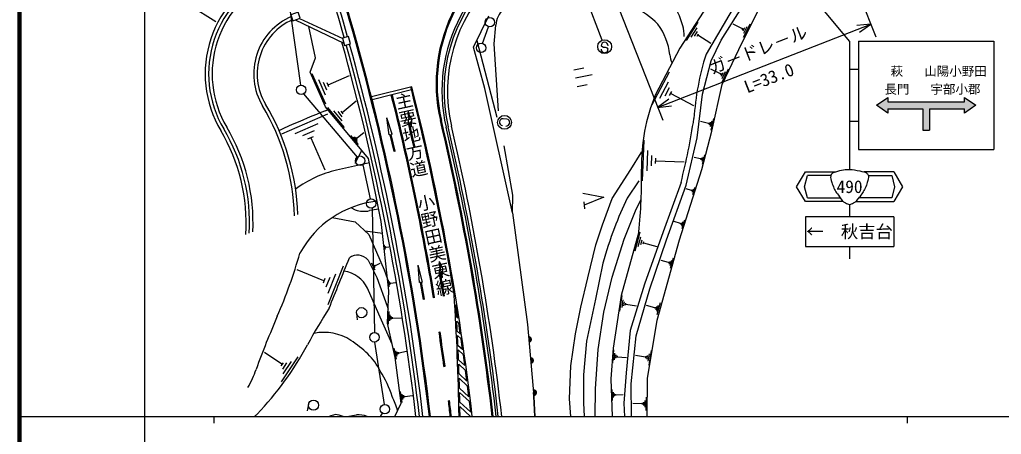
# Model space of a CAD drawing. Units: millimetres, scale not verified. Extents: x 40000 to 680000, y 20000 to 380000.
# Drawn here: x 40000 to 181596, y 202409 to 262201 of the extents above; entities that cross this region are included whole.
import ezdxf
from ezdxf.enums import TextEntityAlignment as Align

# ---------------------------------------------------------------- set-up
doc = ezdxf.new("R2010")
doc.units = ezdxf.units.MM
doc.header["$LTSCALE"] = 1000
for name, color, linetype, lineweight in [('M-BGD', 7, 'Continuous', 25), ('M-STR-STRC', 7, 'Continuous', 25), ('M-TTL', 2, 'Continuous', 140), ('M-TTL-BAND', 7, 'Continuous', 25)]:
    doc.layers.add(name, color=color, linetype=linetype, lineweight=lineweight)
doc.styles.add('@ＭＳ ゴシック', font='')
doc.styles.add('ＭＳ ゴシック', font='')
doc.styles.get('@ＭＳ ゴシック').set_extended_font_data('@MS Gothic')
doc.styles.get('ＭＳ ゴシック').set_extended_font_data('MS Gothic')

msp = doc.modelspace()

# ---------------------------------------------------------------- hatches: boundary and pattern name
at = {"layer": 'M-BGD'}
for points in [[(113353, 216589), (113447, 215610), (113449, 215610), (113470, 215613), (113490, 215616), (113510, 215620), (113529, 215625), (113549, 215631), (113568, 215637), (113587, 215645), (113606, 215653), (113624, 215662), (113642, 215671), (113659, 215682), (113676, 215693), (113693, 215705), (113709, 215717), (113724, 215730), (113739, 215744), (113754, 215758), (113768, 215773), (113781, 215789), (113793, 215805), (113805, 215821), (113816, 215838), (113827, 215856), (113836, 215873), (113845, 215892), (113854, 215910), (113861, 215929), (113868, 215948), (113874, 215968), (113879, 215988), (113883, 216007), (113886, 216028), (113889, 216048), (113891, 216068), (113891, 216088), (113891, 216109), (113891, 216129), (113889, 216149), (113887, 216169), (113883, 216189), (113879, 216209), (113874, 216229), (113868, 216248), (113862, 216268), (113855, 216287), (113846, 216305), (113838, 216324), (113828, 216341), (113818, 216359), (113806, 216376), (113795, 216393), (113782, 216409), (113769, 216424), (113755, 216439), (113741, 216454), (113726, 216467), (113711, 216481), (113695, 216493), (113678, 216505), (113661, 216516), (113644, 216527), (113626, 216536), (113608, 216545), (113589, 216553), (113570, 216561), (113551, 216567), (113531, 216573), (113512, 216578), (113492, 216583), (113472, 216586), (113452, 216589), (113431, 216590), (113411, 216591), (113391, 216591), (113370, 216590)], [(113737, 212568), (113740, 212568), (113760, 212570), (113780, 212574), (113800, 212578), (113820, 212583), (113839, 212589), (113859, 212595), (113878, 212602), (113896, 212611), (113915, 212619), (113932, 212629), (113950, 212639), (113967, 212651), (113984, 212662), (114000, 212675), (114015, 212688), (114030, 212702), (114045, 212716), (114058, 212731), (114072, 212746), (114084, 212762), (114096, 212779), (114107, 212796), (114118, 212813), (114127, 212831), (114136, 212849), (114144, 212868), (114152, 212887), (114158, 212906), (114164, 212926), (114169, 212945), (114174, 212965), (114177, 212985), (114180, 213005), (114181, 213026), (114182, 213046), (114182, 213066), (114181, 213087), (114180, 213107), (114177, 213127), (114174, 213147), (114170, 213167), (114165, 213187), (114159, 213206), (114153, 213225), (114145, 213244), (114137, 213263), (114128, 213281), (114119, 213299), (114108, 213317), (114097, 213334), (114085, 213350), (114073, 213366), (114060, 213382), (114046, 213397), (114032, 213411), (114017, 213425), (114001, 213438), (113985, 213451), (113969, 213463), (113952, 213474), (113934, 213484), (113917, 213494), (113898, 213503), (113880, 213511), (113861, 213519), (113842, 213525), (113822, 213531), (113802, 213536), (113783, 213540), (113763, 213544), (113742, 213546), (113722, 213548), (113702, 213549), (113681, 213549), (113661, 213548), (113644, 213547)], [(114125, 208913), (114104, 208912), (114097, 208912), (114170, 207931), (114183, 207932), (114203, 207935), (114223, 207938), (114243, 207942), (114263, 207947), (114282, 207953), (114302, 207959), (114321, 207967), (114339, 207975), (114358, 207984), (114375, 207993), (114393, 208004), (114410, 208015), (114427, 208027), (114443, 208039), (114458, 208052), (114473, 208066), (114488, 208080), (114501, 208095), (114515, 208111), (114527, 208127), (114539, 208143), (114550, 208160), (114561, 208178), (114570, 208195), (114579, 208214), (114587, 208232), (114595, 208251), (114601, 208270), (114607, 208290), (114612, 208310), (114617, 208329), (114620, 208350), (114623, 208370), (114624, 208390), (114625, 208410), (114625, 208431), (114624, 208451), (114623, 208471), (114620, 208491), (114617, 208511), (114613, 208531), (114608, 208551), (114602, 208570), (114596, 208590), (114588, 208609), (114580, 208627), (114571, 208646), (114562, 208663), (114551, 208681), (114540, 208698), (114528, 208715), (114516, 208731), (114503, 208746), (114489, 208761), (114475, 208776), (114460, 208789), (114444, 208803), (114428, 208815), (114412, 208827), (114395, 208838), (114377, 208849), (114360, 208858), (114341, 208867), (114323, 208875), (114304, 208883), (114285, 208889), (114265, 208895), (114245, 208900), (114226, 208905), (114206, 208908), (114185, 208911), (114165, 208912), (114145, 208913)]]:
    msp.add_hatch(color=256, dxfattribs=at).paths.add_polyline_path(points)
at = {"layer": 'M-STR-STRC'}
for points in [[(165225, 250988), (165225, 250338), (165225, 249363), (165225, 248713), (163600, 249850)], [(176275, 250338), (176275, 250988), (177900, 249850), (176275, 248713), (176275, 249363)], [(165225, 250338), (176275, 250338), (176275, 249363), (171238, 249363), (170263, 249363), (165225, 249363)], [(170263, 249363), (171238, 249363), (171238, 246275), (170263, 246275)]]:
    msp.add_hatch(color=256, dxfattribs=at).paths.add_polyline_path(points)

# ---------------------------------------------------------------- linework, layer by layer
at = {"layer": 'M-BGD'}
for p, q in [((153054, 286355), (163479, 259706)), ((122321, 274332), (132746, 247684)), ((78003, 270682), (80507, 252760)), ((64608, 264242), (68315, 261921)), ((79720, 262151), (86772, 258830)), ((80388, 262389), (86594, 259466)), ((105460, 258254), (107678, 262736)), ((106783, 258783), (107602, 261178)), ((132017, 249546), (162750, 261569)), ((136162, 259173), (137882, 261860)), ((136861, 259673), (137720, 261016)), ((144246, 260868), (142893, 261527)), ((144305, 260989), (144187, 260747)), ((144557, 261016), (144322, 260532)), ((145297, 261552), (144355, 259619)), ((144868, 261163), (144397, 260197)), ((162750, 261569), (160763, 261347)), ((161140, 260383), (162750, 261569)), ((105927, 259197), (108805, 248146)), ((137344, 259837), (137774, 260509)), ((137720, 259833), (137935, 260169)), ((137828, 260001), (139709, 258797)), ((107109, 252270), (105460, 258254)), ((119935, 254983), (121385, 255262)), ((141098, 254370), (139685, 255058)), ((142195, 255084), (141212, 253066)), ((84143, 250021), (82207, 254412)), ((84098, 251313), (83130, 253508)), ((84492, 252798), (87565, 254153)), ((122584, 254241), (120168, 253775)), ((131223, 249944), (133736, 254680)), ((141160, 254496), (141037, 254244)), ((141423, 254524), (141177, 254019)), ((141748, 254678), (141256, 253669)), ((84295, 252055), (83811, 253153)), ((84613, 252523), (84371, 253072)), ((96554, 252532), (90736, 251062)), ((96519, 252059), (90847, 250626)), ((111070, 234329), (107109, 252270)), ((120401, 252567), (121851, 252846)), ((132325, 250877), (133581, 253245)), ((133112, 251218), (133741, 252402)), ((80965, 251496), (88674, 242383)), ((133628, 250732), (132017, 249546)), ((133743, 251262), (134057, 251854)), ((133900, 251558), (137215, 249799)), ((86852, 246640), (84433, 249538)), ((86512, 248814), (88541, 250507)), ((132017, 249546), (134005, 249768)), ((77794, 245727), (84435, 248612)), ((86537, 247606), (85328, 249055)), ((86524, 248210), (85920, 248935)), ((86663, 248633), (86361, 248996)), ((93744, 245684), (92951, 248065)), ((93307, 245580), (92951, 248065)), ((93744, 245684), (92951, 248065)), ((93307, 245580), (92951, 248065)), ((96189, 248059), (96005, 248837)), ((96189, 248059), (96005, 248837)), ((110251, 247855), (109755, 247915)), ((140081, 247948), (139679, 246278)), ((79743, 245784), (83063, 247227)), ((96863, 243902), (96064, 247281)), ((97009, 243937), (96261, 247099)), ((96327, 247475), (96511, 246696)), ((96327, 247475), (96511, 246696)), ((139379, 247233), (138210, 247515)), ((139404, 247338), (139354, 247129)), ((139596, 247402), (139496, 246985)), ((139814, 247570), (139613, 246736)), ((80862, 245481), (82522, 246202)), ((81565, 244997), (82395, 245358)), ((81980, 245177), (84000, 240529)), ((88886, 244201), (87791, 245513)), ((88744, 244639), (88196, 245295)), ((88738, 244912), (88464, 245240)), ((88801, 245104), (88664, 245268)), ((88732, 245186), (89651, 245952)), ((93453, 245615), (93307, 245580)), ((93453, 245615), (93307, 245580)), ((94027, 243182), (93453, 245615)), ((94027, 243182), (93453, 245615)), ((93744, 245684), (93598, 245649)), ((93744, 245684), (93598, 245649)), ((94173, 243216), (93598, 245649)), ((94173, 243216), (93598, 245649)), ((97009, 243937), (96863, 243902)), ((129850, 238971), (130078, 244847)), ((88391, 241489), (89340, 243345)), ((94173, 243216), (94027, 243182)), ((94173, 243216), (94027, 243182)), ((130495, 240417), (130609, 243355)), ((131111, 241129), (131168, 242598)), ((131712, 241473), (131741, 242208)), ((138226, 242125), (137303, 242347)), ((138246, 242208), (138206, 242043)), ((138397, 242258), (138318, 241929)), ((138569, 242391), (138410, 241732)), ((138780, 242689), (138462, 241371)), ((90441, 241557), (85724, 240499)), ((89479, 241274), (90552, 236357)), ((131727, 241841), (135840, 241681)), ((129293, 238965), (127631, 236451)), ((137363, 238010), (137029, 236961)), ((136881, 237585), (136147, 237819)), ((136902, 237651), (136860, 237520)), ((137028, 237683), (136945, 237421)), ((137175, 237781), (137008, 237256)), ((87774, 235096), (88418, 234779)), ((121370, 235925), (121474, 234946)), ((90845, 235015), (91165, 217092)), ((111070, 234329), (113250, 218262)), ((135306, 232790), (134405, 233076)), ((135332, 232870), (135281, 232709)), ((135486, 232910), (135384, 232588)), ((135666, 233030), (135462, 232386)), ((135897, 233311), (135488, 232023)), ((92326, 231348), (89837, 231719)), ((128762, 228890), (129522, 231629)), ((129226, 229499), (129606, 230869)), ((92705, 229080), (92636, 229683)), ((92748, 229237), (92714, 229539)), ((92800, 229320), (92783, 229471)), ((92856, 229364), (92847, 229440)), ((92852, 229402), (93274, 229450)), ((129595, 229765), (129785, 230450)), ((129916, 229860), (130011, 230203)), ((129964, 230032), (131881, 229500)), ((86679, 226648), (84443, 221107)), ((91257, 226088), (90758, 227095)), ((91233, 226390), (90984, 226893)), ((91271, 226566), (91147, 226817)), ((91341, 226678), (91279, 226804)), ((91310, 226741), (92014, 227090)), ((98117, 224372), (97487, 226801)), ((97673, 224298), (97487, 226801)), ((98117, 224372), (97487, 226801)), ((97673, 224298), (97487, 226801)), ((100706, 226524), (100572, 227313)), ((100706, 226524), (100572, 227313)), ((133598, 227188), (132545, 227482)), ((133624, 227282), (133572, 227094)), ((133801, 227334), (133696, 226958)), ((134003, 227480), (133793, 226728)), ((134259, 227813), (133839, 226310)), ((83899, 224548), (80020, 226113)), ((85566, 225486), (84448, 222716)), ((101116, 222333), (100533, 225756)), ((101263, 222359), (100718, 225562)), ((100807, 225933), (100941, 225144)), ((100807, 225933), (100941, 225144)), ((84038, 224894), (83759, 224202)), ((84732, 225017), (84173, 223632)), ((93310, 223700), (93201, 224667)), ((93379, 223953), (93325, 224436)), ((93462, 224085), (93435, 224326)), ((93552, 224156), (93539, 224277)), ((93546, 224216), (94222, 224293)), ((97821, 224323), (97673, 224298)), ((97821, 224323), (97673, 224298)), ((98230, 221856), (97821, 224323)), ((98230, 221856), (97821, 224323)), ((98117, 224372), (97969, 224347)), ((98117, 224372), (97969, 224347)), ((98378, 221881), (97969, 224347)), ((98378, 221881), (97969, 224347)), ((101263, 222359), (101116, 222333)), ((126575, 220179), (126913, 222421)), ((98378, 221881), (98230, 221856)), ((98378, 221881), (98230, 221856)), ((99858, 222126), (99710, 222101)), ((126884, 220706), (127052, 221827)), ((127150, 220952), (127234, 221513)), ((127395, 221059), (127437, 221339)), ((127416, 221199), (128985, 220963)), ((131629, 220652), (130408, 220993)), ((132100, 220990), (131857, 220118)), ((132397, 221378), (131909, 219633)), ((88590, 219905), (88660, 218923)), ((93198, 218314), (93275, 220125)), ((93398, 218759), (93437, 219665)), ((131660, 220761), (131599, 220543)), ((131865, 220821), (131743, 220385)), ((93589, 218978), (93608, 219430)), ((93775, 219083), (93785, 219310)), ((93780, 219196), (95048, 219142)), ((103218, 219174), (103014, 219364)), ((103329, 218458), (103049, 218717)), ((113250, 218262), (114181, 207885)), ((100492, 217164), (100640, 217186)), ((103569, 216872), (103123, 217285)), ((103675, 216161), (103155, 216643)), ((91189, 215718), (92578, 206713)), ((77837, 212515), (75313, 214207)), ((94369, 213232), (94012, 214834)), ((94440, 213668), (94262, 214469)), ((94555, 213904), (94466, 214304)), ((94693, 214039), (94649, 214240)), ((94671, 214140), (95793, 214389)), ((103903, 214586), (103220, 215219)), ((104003, 213880), (103248, 214580)), ((125557, 212692), (125704, 214612)), ((125786, 213157), (125859, 214118)), ((125996, 213383), (126033, 213863)), ((130784, 214003), (130613, 212952)), ((131079, 214494), (130738, 212393)), ((77988, 212741), (77685, 212290)), ((80126, 213592), (77709, 209988)), ((78499, 212724), (77895, 211823)), ((79162, 212933), (77953, 211131)), ((104220, 212316), (103305, 213163)), ((104314, 211615), (103329, 212528)), ((126197, 213488), (126216, 213728)), ((126206, 213608), (127551, 213505)), ((130278, 213546), (128808, 213784)), ((130300, 213677), (130257, 213414)), ((130531, 213774), (130446, 213249)), ((101205, 212216), (101354, 212236)), ((104519, 210061), (103378, 211119)), ((104609, 209365), (103398, 210487)), ((95165, 207005), (94952, 208589)), ((95270, 207422), (95164, 208214)), ((104803, 207822), (103439, 209086)), ((104888, 207130), (103455, 208457)), ((125518, 207302), (125472, 208874)), ((125664, 207700), (125641, 208486)), ((125815, 207901), (125804, 208294)), ((125970, 208004), (125964, 208200)), ((81652, 206756), (81476, 205787)), ((95402, 207641), (95349, 208037)), ((95547, 207762), (95520, 207960)), ((95534, 207861), (96642, 208010)), ((101850, 207259), (101999, 207277)), ((105071, 205597), (103488, 207064)), ((114181, 207885), (114326, 205000)), ((125967, 208102), (127067, 208134)), ((129781, 206819), (128466, 206839)), ((129783, 206937), (129780, 206702)), ((129973, 207051), (129966, 206582)), ((130164, 207284), (130150, 206344)), ((130359, 207751), (130331, 205871)), ((92305, 205460), (92017, 205000)), ((105053, 205000), (103501, 206438)), ((87190, 205000), (88593, 205237)), ((103582, 205000), (103525, 205052))]:
    msp.add_line(p, q, dxfattribs=at)
for points in [[(130495, 205000), (130577, 210461), (131942, 218882), (135165, 230439), (138389, 240577), (139822, 246132), (141350, 252872), (143727, 257909), (147970, 266448), (150831, 272582)], [(143536, 270894), (139718, 265100), (135220, 258073), (131716, 251408)], [(128232, 205000), (128218, 209676), (128916, 216601), (130916, 223406), (133287, 230450), (136119, 238347), (137727, 245176), (138489, 251440), (139719, 256249), (141183, 259221), (145652, 266335), (147618, 269969)], [(146245, 269441), (142297, 262788), (139000, 257208)], [(94118, 205000), (95044, 206903), (94163, 213472), (93057, 218444), (93256, 223106), (92128, 233102), (90318, 242173), (84098, 249628), (81886, 254644), (82695, 256716), (81721, 261209)], [(109050, 249030), (108454, 258706), (108666, 261410)], [(96511, 246696), (96550, 247836), (96005, 248837)], [(96511, 246696), (96550, 247836), (96005, 248837)], [(111074, 234333), (111133, 236875), (109881, 243990)], [(119517, 205000), (119326, 207544), (119514, 212267), (120182, 216899), (120957, 220743), (121957, 224969), (123084, 229718), (124058, 232621), (125463, 236433), (128163, 240585), (129648, 243011), (129752, 243151)], [(135399, 238722), (132826, 231594), (130141, 224065), (128040, 217362), (127470, 211302), (127164, 206907), (127247, 205000)], [(121235, 237197), (124265, 236629), (121422, 235436)], [(122992, 205000), (123063, 208995), (123425, 214664), (124275, 220005), (125450, 225093), (127201, 230569), (128907, 234857), (129646, 236264)], [(85101, 233666), (88390, 233058), (90385, 231212), (92601, 226106), (93068, 224770)], [(129294, 231595), (126746, 222416), (125604, 214824), (125265, 210392), (125441, 205000)], [(90250, 227543), (91520, 225008), (92986, 220868), (93143, 220472)], [(100941, 225144), (101053, 226279), (100572, 227313)], [(100941, 225144), (101053, 226279), (100572, 227313)], [(124128, 227075), (123069, 221910), (121777, 215835), (121309, 210987), (121319, 206937), (121415, 205000)], [(93728, 215426), (91788, 219758), (90177, 223477)], [(114329, 205000), (114184, 207889), (114134, 208422)]]:
    msp.add_lwpolyline(points, dxfattribs=at)
for points in [[(79120, 262892), (79422, 262044), (80458, 262414), (80155, 263262)], [(87440, 259784), (86573, 259542), (86870, 258482), (87736, 258725)]]:
    msp.add_lwpolyline(points, close=True, dxfattribs=at)
for centre, radius in [((107824, 261828), 687), ((106561, 258133), 687), ((80602, 252080), 687), ((109943, 247389), 1000), ((89117, 241858), 687), ((90699, 235686), 687), ((89326, 219958), 738), ((91177, 216405), 687), ((82378, 206624), 738), ((92682, 206034), 687)]:
    msp.add_circle(centre, radius, dxfattribs=at)
for centre, radius, start, end in [((-253899, 163542), 355425, 6.69835, 25.55608), ((-253899, 163542), 355575, 6.69551, 25.55608), ((-253899, 163542), 354000, 15.74615, 18.54398), ((-253899, 163542), 354500, 15.74599, 18.54414), ((123141, 252965), 23075, 110.93076, 193.34234), ((123141, 252965), 22925, 110.93076, 193.34234), ((123902, 251918), 23000, 110.93076, 193.16592), ((82758, 254383), 16000, 112.30965, 210.75787), ((82758, 254383), 15500, 112.02973, 210.75787), ((82758, 254383), 15000, 112.1087, 210.75787), ((123902, 251918), 22700, 134.71382, 193.16592), ((123902, 251918), 22200, 134.77072, 193.16592), ((124999, 258474), 11016, 15.03267, 46.02051), ((122973, 252578), 12768, 44.5881, 83.14004), ((112321, 261067), 3671, 134.44835, 174.64288), ((82758, 254383), 9000, 113.2475, 210.75787), ((82758, 254383), 8500, 113.45872, 210.75787), ((124949, 256251), 8869, 5.75579, 36.6211), ((129930, 259798), 5911, 359.80033, 15.03267), ((-253899, 163542), 353500, 6.735, 15.66113), ((-253899, 163542), 354000, 6.72544, 15.56812), ((-253899, 163542), 354500, 6.71591, 15.5682), ((137524, 257519), 3770, 185.75579, 204.73898), ((175623, 245545), 38436, 162.33671, 176.43926), ((-253899, 163542), 361425, 9.40244, 14.24782), ((-253899, 163542), 361575, 6.58391, 14.24782), ((-253899, 163542), 358425, 9.40303, 14.1765), ((-253899, 163542), 358575, 9.40303, 14.1765), ((155726, 241336), 26037, 157.24261, 181.56195), ((46666, 232903), 33000, 1.76872, 30.75787), ((46666, 232903), 33500, 2.06562, 30.75787), ((150047, 83577), 178136, 111.7228, 113.54694), ((82013, 254342), 5683, 291.7228, 295.3787), ((97034, 247524), 1000, 147.72049, 194.11767), ((97034, 247524), 1000, 147.72049, 194.11767), ((109695, 247419), 500, 83.08866, 263.08866), ((110191, 247359), 500, 263.08866, 83.08866), ((29317, 264975), 109282, 346.09952, 351.02795), ((46666, 232903), 26500, 356.80425, 30.75787), ((46666, 232903), 27000, 357.27858, 30.75787), ((93114, 214222), 35625, 113.54694, 116.14923), ((96750, 247208), 500, 147.72162, 192.54451), ((96750, 247208), 500, 147.72162, 192.54451), ((-253899, 163542), 364425, 6.5322, 13.34234), ((-253899, 163542), 364575, 6.5295, 13.34234), ((-253899, 163542), 365000, 6.52186, 13.16592), ((-253899, 163542), 365300, 6.51648, 13.16592), ((-253899, 163542), 365800, 6.50754, 13.16592), ((46666, 232903), 26000, 356.30979, 30.75787), ((89092, 225487), 15385, 102.64718, 127.09912), ((57971, 239318), 71740, 353.82009, 1.04485), ((93154, 221608), 14500, 96.36743, 151.38961), ((181491, 210818), 59648, 154.54908, 159.01654), ((89655, 238237), 3672, 250.31867, 283.07309), ((92833, 224551), 10378, 95.8571, 103.07309), ((176038, 212909), 53808, 159.01654, 164.73583), ((10145, 248548), 73069, 336.51541, 344.11752), ((88742, 226276), 1969, 40.0488, 127.0664), ((-6394037, 2838674), 6987665, 337.99603, 338.06012), ((86201, 221544), 4421, 25.92775, 82.45172), ((101516, 225938), 1000, 144.08048, 190.47767), ((101516, 225938), 1000, 144.08048, 190.47767), ((101212, 225639), 500, 144.08162, 188.90451), ((101212, 225639), 500, 144.08162, 188.90451), ((-258287, 199284), 361708, 0.90554, 3.6946), ((-258287, 199284), 361858, 3.18107, 3.45634), ((-253899, 163542), 361425, 8.85434, 9.16334), ((164322, 170149), 94318, 147.6627, 151.39228), ((200132, 166000), 134076, 156.51541, 160.03313), ((-258287, 199284), 361858, 2.85154, 3.07859), ((-253899, 163542), 361425, 8.48519, 8.73946), ((83876, 210040), 7078, 56.59991, 101.64317), ((-253899, 163542), 358425, 7.80481, 8.60392), ((-253899, 163542), 358575, 7.80481, 8.60392), ((-258287, 199284), 361858, 2.52395, 2.74967), ((39493, 238229), 47870, 316.5801, 331.39228), ((78132, 201328), 17513, 46.41981, 56.59991), ((-253899, 163542), 361425, 8.11897, 8.37122), ((84474, 207992), 8313, 24.98637, 46.41981), ((-258287, 199284), 361858, 2.19823, 2.42266), ((-253899, 163542), 361425, 7.75562, 8.00591), ((-258287, 199284), 361858, 1.87437, 2.09753), ((55866, 218414), 19416, 331.52331, 340.03313), ((81250, 204163), 13024, 16.45908, 34.30532), ((-253899, 163542), 361425, 7.39506, 7.64343), ((-258287, 199284), 361858, 1.5523, 1.77422), ((-258287, 199284), 361858, 1.23199, 1.4527), ((-253899, 163542), 361425, 7.03719, 7.28371), ((64307, 195312), 31994, 19.19677, 23.07931), ((-253899, 163542), 358425, 6.64203, 7.0057), ((-253899, 163542), 358575, 6.63924, 7.0057), ((-253899, 163542), 361425, 6.68196, 6.92667), ((57365, 226155), 26820, 307.92946, 309.05111), ((-258287, 199284), 361858, 0.91341, 1.13294), ((103907, 141632), 66228, 106.13835, 106.90162), ((85322, 201698), 3557, 68.16211, 87.15393), ((88719, 201112), 4127, 70.39647, 91.75007)]:
    msp.add_arc(centre, radius, start, end, dxfattribs=at)
at = {"layer": 'M-STR-STRC'}
for p, q in [((159700, 259100), (140453, 282186)), ((124016, 259242), (118461, 273766)), ((123974, 258319), (123875, 258437)), ((124219, 258179), (123974, 258319)), ((124520, 258177), (124219, 258179)), ((124765, 258065), (124520, 258177)), ((124871, 257929), (124765, 258065)), ((159700, 259100), (159700, 240603)), ((161000, 259100), (161000, 243500)), ((161000, 259100), (180500, 259100)), ((180500, 259100), (180500, 243500)), ((159700, 255038), (161000, 255038)), ((163600, 249850), (165225, 250988)), ((165225, 250988), (165225, 250338)), ((176275, 250988), (177900, 249850)), ((176275, 250338), (176275, 250988)), ((165225, 248713), (163600, 249850)), ((165225, 250338), (176275, 250338)), ((165225, 249363), (170263, 249363)), ((165225, 249363), (165225, 248713)), ((170263, 249363), (170263, 246275)), ((171238, 249363), (171238, 246275)), ((171238, 249363), (176275, 249363)), ((177900, 249850), (176275, 248713)), ((176275, 248713), (176275, 249363)), ((159700, 247563), (161000, 247563)), ((170263, 246275), (171238, 246275)), ((161000, 243500), (180500, 243500)), ((152047, 238119), (153335, 240249)), ((153216, 238119), (153617, 239749)), ((153335, 240249), (157660, 240249)), ((157001, 239749), (153617, 239749)), ((166065, 240249), (161786, 240249)), ((162385, 239749), (165783, 239749)), ((165783, 239749), (166184, 238119)), ((166065, 240249), (167353, 238119)), ((153335, 235988), (152047, 238119)), ((153617, 236488), (153216, 238119)), ((166184, 238119), (165783, 236488)), ((167353, 238119), (166065, 235988)), ((153617, 236488), (158332, 236488)), ((165783, 236488), (161052, 236488)), ((158768, 235988), (153335, 235988)), ((159700, 235574), (159700, 233772)), ((160638, 235988), (166065, 235988)), ((153335, 233772), (153335, 229511)), ((166065, 233772), (153335, 233772)), ((166065, 233772), (166065, 229511)), ((153335, 229511), (166065, 229511)), ((159700, 229511), (159700, 227710))]:
    msp.add_line(p, q, dxfattribs=at)
msp.add_circle((124374, 258308), 1000, dxfattribs=at)
for centre, start, end in [((124371, 257933), 179.55488, 359.55488), ((124375, 258433), 359.55488, 179.55488)]:
    msp.add_arc(centre, 500, start, end, dxfattribs=at)
for points, knots in [([(157362, 240165), (157223, 240079), (157158, 240008), (157069, 239873), (156882, 239586), (156991, 239332), (157069, 238996)], [0, 0, 0, 0, 1, 1, 1, 2, 2, 2, 2]), ([(157362, 240165), (158355, 240474), (158771, 240606), (159700, 240602), (160629, 240599), (161899, 240208), (162038, 240165)], [0, 0, 0, 0, 1, 1, 1, 2, 2, 2, 2]), ([(162038, 240165), (162177, 240079), (162242, 240008), (162331, 239873), (162518, 239586), (162409, 239332), (162331, 238996)], [0, 0, 0, 0, 1, 1, 1, 2, 2, 2, 2]), ([(157069, 238996), (157175, 238587), (157226, 238453), (157362, 238119), (157612, 237502), (157793, 237295), (158239, 236657)], [0, 0, 0, 0, 1, 1, 1, 2, 2, 2, 2]), ([(162331, 238996), (162225, 238587), (162174, 238453), (162038, 238119), (161788, 237502), (161607, 237295), (161162, 236657)], [0, 0, 0, 0, 1, 1, 1, 2, 2, 2, 2]), ([(158239, 236657), (158560, 236233), (158682, 235997), (159115, 235780), (159332, 235672), (159458, 235572), (159700, 235572), (159942, 235572), (160068, 235672), (160285, 235780), (160718, 235997), (160840, 236233), (161162, 236657)], [0, 0, 0, 0, 1, 1, 1, 2, 2, 2, 3, 3, 3, 4, 4, 4, 4])]:
    msp.add_open_spline(points, degree=3, knots=knots, dxfattribs=at)
at = {"layer": 'M-TTL'}
msp.add_line((40000, 380000), (40000, 20000), dxfattribs=at)
at = {"layer": 'M-TTL-BAND'}
for p, q in [((58000, 370000), (58000, 20000)), ((40000, 205000), (579000, 205000)), ((68000, 205000), (68000, 204000)), ((168000, 205000), (168000, 204000))]:
    msp.add_line(p, q, dxfattribs=at)

# ---------------------------------------------------------------- texts
at = {"layer": 'M-BGD', "style": 'ＭＳ ゴシック'}
msp.add_text('ガ－ドレ－ル', height=1833, rotation=21.365, dxfattribs=at).set_placement((147019, 256489), align=Align.BOTTOM_CENTER)
at = {"layer": 'M-BGD', "style": '@ＭＳ ゴシック'}
msp.add_text('L=33.0', height=1833, rotation=21.365, dxfattribs=at).set_placement((147748, 254626), align=Align.TOP_CENTER)
msp.add_text('主要地方道\u3000小野田美東線', height=1833, rotation=282.17, dxfattribs=at).set_placement((95160, 251716), align=Align.MIDDLE_LEFT)
at = {"layer": 'M-STR-STRC', "style": 'ＭＳ ゴシック'}
for s, p in [('萩', (166525, 253717)), ('山陽小野田', (174975, 253717)), ('長門', (166525, 251117)), ('宇部小郡', (174975, 251117))]:
    msp.add_text(s, height=1320, dxfattribs=at).set_placement(p, align=Align.BOTTOM_CENTER)
for s, p in [('490', (159700, 238119)), ('←\u3000秋吉台', (159700, 231642))]:
    msp.add_text(s, height=1833, dxfattribs=at).set_placement(p, align=Align.MIDDLE_CENTER)

doc.saveas('drawing.dxf')
